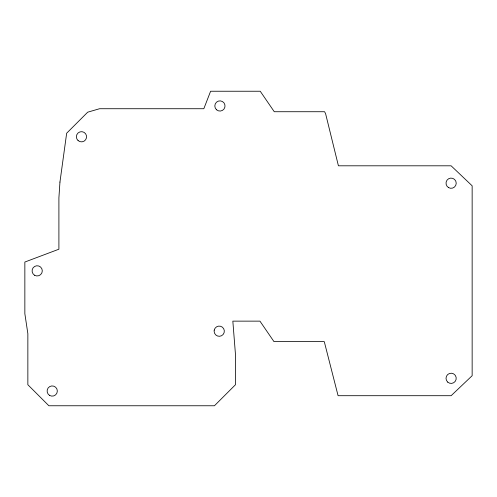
<?xml version="1.0" encoding="UTF-8"?>
<svg xmlns="http://www.w3.org/2000/svg" width="497" height="497" viewBox="0 0 497 497"><rect width="100%" height="100%" fill="white"/><g stroke="black" fill="none" stroke-linecap="round" stroke-linejoin="round"><path stroke-width="0.75" d="M59.951 182.076L58.901 197.831L58.901 249.208L24.85 262.037L24.85 313.675L27.857 333.655L27.857 384.734L48.886 405.763L214.431 405.763L235.46 384.734L235.46 354.386L232.838 321.137L259.943 321.137L273.977 341.625L324.274 341.625L338.084 395.705L451.121 395.705L472.15 375.707L472.15 185.81L451.121 165.805L338.42 165.805L325.566 113.583L324.572 111.726L274.269 111.726L260.235 91.237L210.61 91.237L203.826 108.725L99.574 108.725L87.696 112.185L66.66 133.215L59.951 182.076M214.232 330.126L214.12 331.188A5.107 5.107 0 0 0 221.469 335.779A5.107 5.107 0 0 0 222.376 327.169A5.107 5.107 0 0 0 214.232 330.126M34.641 275.282A5.107 5.107 0 0 0 42.301 270.859A5.107 5.107 0 0 0 34.641 266.435A5.107 5.107 0 0 0 34.641 275.282M49.663 395.457A5.107 5.107 0 0 0 57.329 391.033A5.107 5.107 0 0 0 49.663 386.61A5.107 5.107 0 0 0 49.663 395.457M78.066 140.564A5.107 5.107 0 0 0 86.478 137.831A5.107 5.107 0 0 0 79.905 131.91A5.107 5.107 0 0 0 78.066 140.564M216.506 109.762A5.107 5.107 0 0 0 224.917 107.029A5.107 5.107 0 0 0 218.345 101.108A5.107 5.107 0 0 0 216.506 109.762M447.704 382.112A5.107 5.107 0 0 0 456.116 379.379A5.107 5.107 0 0 0 449.543 373.458A5.107 5.107 0 0 0 447.704 382.112M448.567 187.624A5.107 5.107 0 0 0 456.227 183.2A5.107 5.107 0 0 0 448.567 178.777A5.107 5.107 0 0 0 448.567 187.624"/></g></svg>
